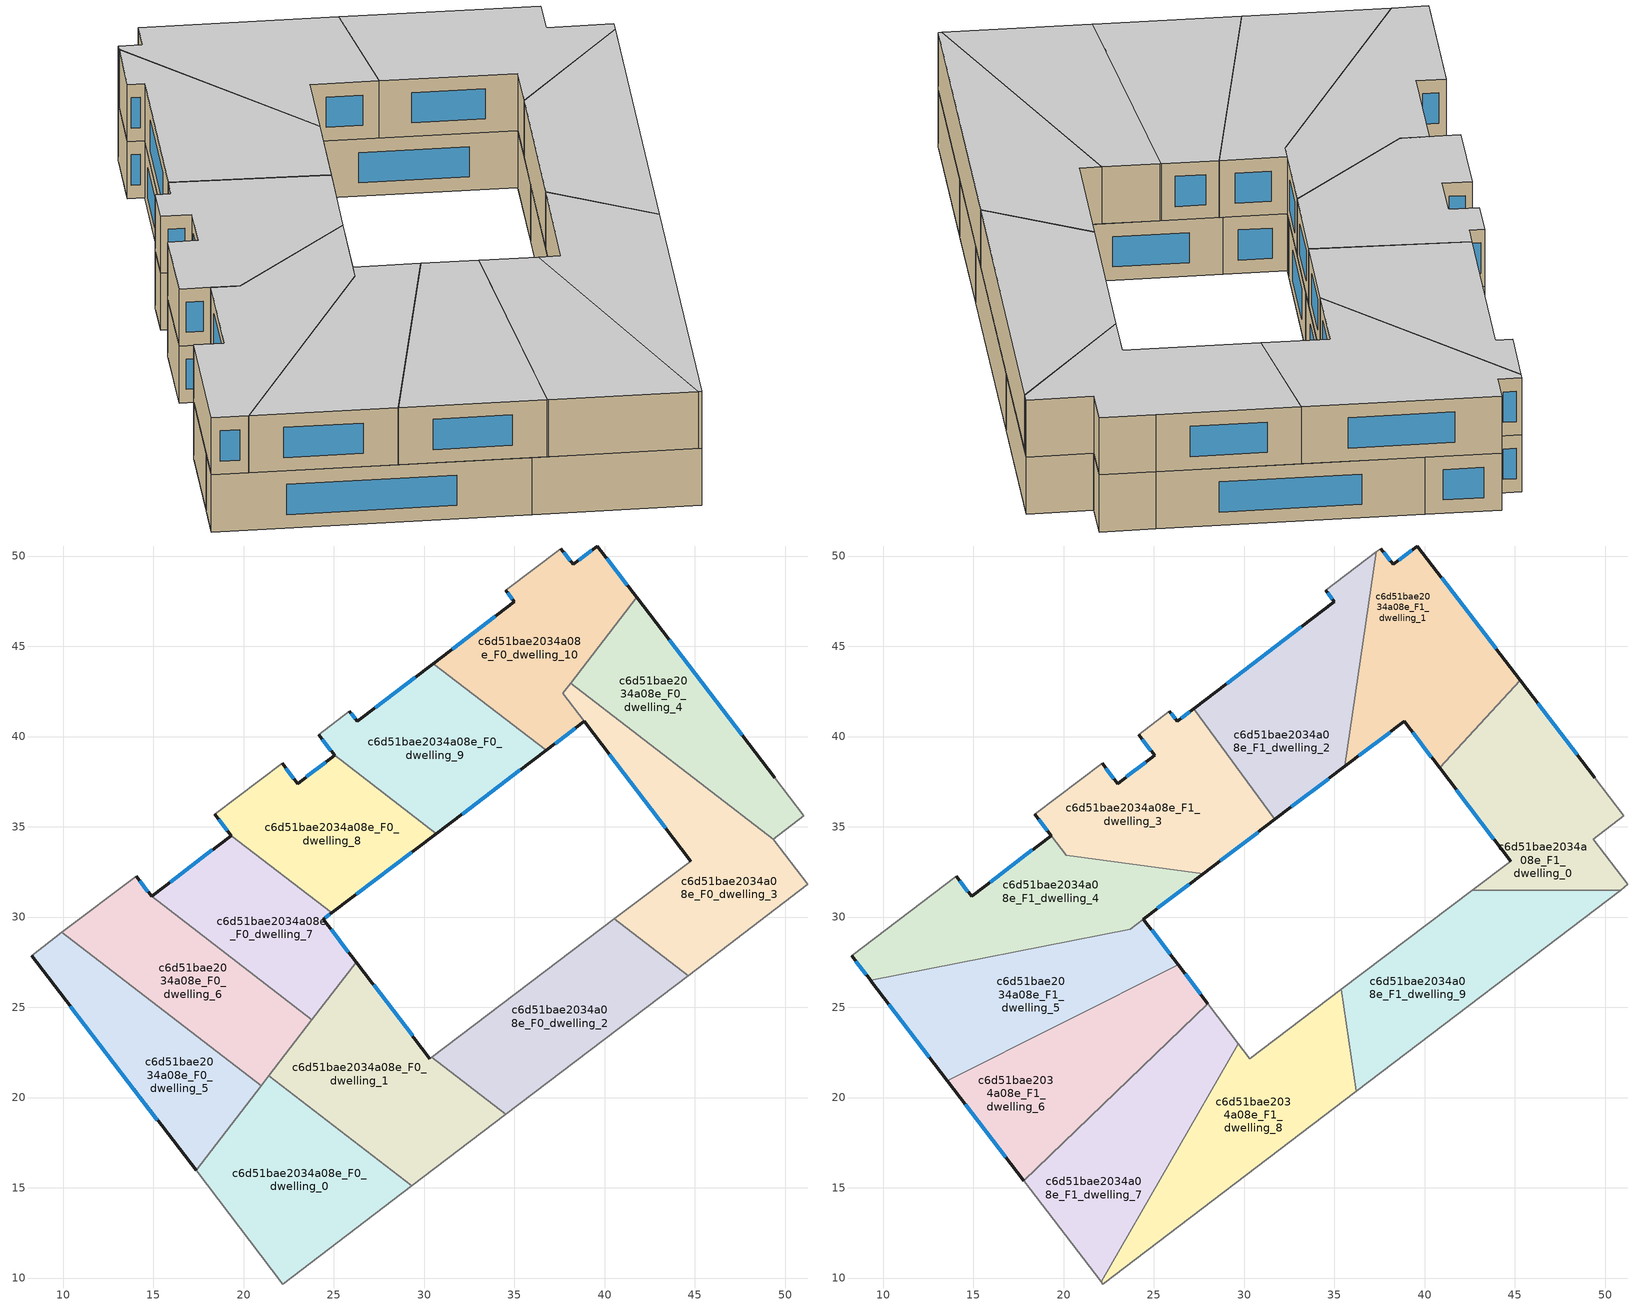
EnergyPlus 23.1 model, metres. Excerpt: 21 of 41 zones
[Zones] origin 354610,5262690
c6d51bae2034a08e_F0_dwelling_0
 floor ground (EU_floor_Construction): 29.31,15.1 22.18,9.67 17.36,15.96 21.38,21.2 z0
 wall to c6d51bae2034a08e_F0_dwelling_1 (EU_wall_Construction): 29.31,15.1 21.38,21.2 z0:3
 wall adiabatic (EU_wall_Construction): 20.97,20.66 17.36,15.96 22.18,9.67 29.31,15.1 z0:3
 wall to c6d51bae2034a08e_F0_dwelling_6 (EU_wall_Construction): 21.38,21.2 20.97,20.66 z0:3
c6d51bae2034a08e_F0_dwelling_1
 floor ground (EU_floor_Construction): 30.41,22.22 34.52,19.06 29.31,15.1 21.38,21.2 26.23,27.5 30.32,22.16 z0
 wall outside (EU_wall_Construction): 30.32,22.16 26.23,27.5 z0:3
 wall adiabatic (EU_wall_Construction): 30.41,22.22 30.32,22.16 / 29.31,15.1 34.52,19.06 z0:3
 wall to c6d51bae2034a08e_F0_dwelling_2 (EU_wall_Construction): 34.52,19.06 30.41,22.22 z0:3
 wall to c6d51bae2034a08e_F0_dwelling_7 (EU_wall_Construction): 26.23,27.5 23.78,24.31 z0:3
 wall to c6d51bae2034a08e_F0_dwelling_6 (EU_wall_Construction): 23.78,24.31 21.38,21.2 z0:3
 window (EU_Window_Construction): 29.36,23.41 27.19,26.25 z0.7:2.3
c6d51bae2034a08e_F0_dwelling_10
 floor ground (EU_floor_Construction): 39.6,50.56 41.77,47.71 37.68,42.39 38.86,40.84 36.76,39.24 30.5,44.05 35,47.47 34.51,48.11 37.56,50.42 38.24,49.54 z0
 wall outside (EU_wall_Construction): 34.51,48.11 35,47.47 30.5,44.05 / 41.77,47.71 39.6,50.56 38.24,49.54 37.56,50.42 / 36.76,39.24 38.86,40.84 z0:3
 wall adiabatic (EU_wall_Construction): 37.56,50.42 34.51,48.11 z0:3
 wall to c6d51bae2034a08e_F0_dwelling_4 (EU_wall_Construction): 38.11,42.95 41.77,47.71 z0:3
 wall to c6d51bae2034a08e_F0_dwelling_3 (EU_wall_Construction): 38.86,40.84 37.68,42.39 38.11,42.95 z0:3
 wall to c6d51bae2034a08e_F0_dwelling_9 (EU_wall_Construction): 30.5,44.05 35.81,39.97 / 35.81,39.96 36.76,39.24 z0:3
 window (EU_Window_Construction): 33.94,46.67 31.56,44.85 / 34.62,47.96 34.88,47.62 / 38.08,49.74 37.72,50.21 / 39.28,50.32 38.56,49.78 / 41.26,48.38 40.11,49.89 / 37.25,39.61 38.37,40.46 z0.7:2.3
c6d51bae2034a08e_F0_dwelling_2
 floor ground (EU_floor_Construction): 44.62,26.76 34.52,19.06 30.41,22.22 40.53,29.9 z0
 wall to c6d51bae2034a08e_F0_dwelling_3 (EU_wall_Construction): 44.62,26.76 40.53,29.9 z0:3
 wall adiabatic (EU_wall_Construction): 34.52,19.06 44.62,26.76 / 40.53,29.9 30.41,22.22 z0:3
c6d51bae2034a08e_F0_dwelling_3
 floor ground (EU_floor_Construction): 49.34,34.32 51.26,31.81 44.62,26.76 40.53,29.9 44.76,33.11 37.68,42.39 38.11,42.95 z0
 wall outside (EU_wall_Construction): 38.86,40.84 44.76,33.11 z0:3
 wall to c6d51bae2034a08e_F0_dwelling_4 (EU_wall_Construction): 49.34,34.32 38.11,42.95 z0:3
 wall adiabatic (EU_wall_Construction): 44.62,26.76 51.26,31.81 49.34,34.32 / 44.76,33.11 40.53,29.9 z0:3
 window (EU_Window_Construction): 40.25,39.02 43.38,34.92 z0.7:2.3
c6d51bae2034a08e_F0_dwelling_4
 floor ground (EU_floor_Construction): 41.77,47.71 49.42,37.73 51.04,35.62 49.34,34.32 38.11,42.95 z0
 wall outside (EU_wall_Construction): 49.42,37.73 41.77,47.71 z0:3
 wall adiabatic (EU_wall_Construction): 49.34,34.32 51.04,35.62 49.42,37.73 z0:3
 window (EU_Window_Construction): 47.62,40.07 43.57,45.37 z0.7:2.3
c6d51bae2034a08e_F0_dwelling_5
 floor ground (EU_floor_Construction): 20.97,20.66 17.36,15.96 8.24,27.86 9.93,29.14 z0
 wall outside (EU_wall_Construction): 8.24,27.86 17.36,15.96 z0:3
 wall to c6d51bae2034a08e_F0_dwelling_6 (EU_wall_Construction): 20.97,20.66 9.93,29.14 z0:3
 wall adiabatic (EU_wall_Construction): 17.36,15.96 20.97,20.66 / 9.93,29.14 8.24,27.86 z0:3
 window (EU_Window_Construction): 10.38,25.07 15.22,18.76 z0.7:2.3
 ceiling adiabatic (EU_roof_Construction): 17.36,15.96 9.3,26.49 12.55,27.13 9.3,26.49 8.24,27.86 z3
c6d51bae2034a08e_F0_dwelling_6
 floor ground (EU_floor_Construction): 23.78,24.31 20.97,20.66 9.93,29.14 14.03,32.27 14.9,31.15 z0
 wall outside (EU_wall_Construction): 14.9,31.15 14.03,32.27 z0:3
 wall to c6d51bae2034a08e_F0_dwelling_7 (EU_wall_Construction): 23.78,24.31 14.9,31.15 z0:3
 wall adiabatic (EU_wall_Construction): 14.03,32.27 9.93,29.14 z0:3
 window (EU_Window_Construction): 14.69,31.41 14.24,32 z0.7:2.3
c6d51bae2034a08e_F0_dwelling_7
 floor ground (EU_floor_Construction): 24.86,30.23 24.41,29.89 26.23,27.5 23.78,24.31 14.9,31.15 19.3,34.5 z0
 wall outside (EU_wall_Construction): 19.3,34.5 14.9,31.15 / 26.23,27.5 24.41,29.89 24.86,30.23 z0:3
 wall to c6d51bae2034a08e_F0_dwelling_8 (EU_wall_Construction): 24.86,30.23 19.3,34.5 z0:3
 window (EU_Window_Construction): 18.27,33.72 15.93,31.93 / 24.52,29.97 24.76,30.15 / 25.81,28.06 24.84,29.33 z0.7:2.3
c6d51bae2034a08e_F0_dwelling_8
 floor ground (EU_floor_Construction): 30.67,34.62 24.86,30.23 19.3,34.5 18.4,35.68 22.12,38.52 22.98,37.39 25.04,38.96 z0
 wall outside (EU_wall_Construction): 24.86,30.23 30.67,34.62 / 18.4,35.68 19.3,34.5 / 25.04,38.96 22.98,37.39 22.12,38.52 z0:3
 wall to c6d51bae2034a08e_F0_dwelling_9 (EU_wall_Construction): 30.67,34.62 25.04,38.96 z0:3
 wall adiabatic (EU_wall_Construction): 22.12,38.52 18.4,35.68 z0:3
 window (EU_Window_Construction): 26.23,31.26 29.3,33.59 / 18.61,35.41 19.09,34.78 / 22.78,37.66 22.33,38.25 / 24.55,38.59 23.47,37.76 z0.7:2.3
c6d51bae2034a08e_F0_dwelling_9
 floor ground (EU_floor_Construction): 36.76,39.24 30.67,34.62 25.04,38.96 24.15,40.11 25.86,41.42 26.3,40.85 30.5,44.05 z0
 wall outside (EU_wall_Construction): 30.67,34.62 36.75,39.24 / 24.15,40.11 25.04,38.96 / 30.5,44.05 26.3,40.85 25.86,41.42 z0:3
 wall adiabatic (EU_wall_Construction): 25.86,41.42 24.15,40.11 z0:3
 window (EU_Window_Construction): 32.1,35.71 35.32,38.15 / 24.36,39.84 24.83,39.23 / 26.19,40.98 25.96,41.28 / 29.51,43.3 27.28,41.6 z0.7:2.3
c6d51bae2034a08e_F1_dwelling_0
 floor to c6d51bae2034a08e_F0_dwelling_3 (EU_floor_Construction): 49.34,34.32 51.26,31.81 50.85,31.5 42.64,31.5 44.76,33.11 40.83,38.27 42.23,39.78 z3
 floor to c6d51bae2034a08e_F0_dwelling_4 (EU_floor_Construction): 49.42,37.73 51.04,35.62 49.34,34.32 42.23,39.78 45.3,43.11 z3
 wall outside (EU_wall_Construction): 40.83,38.26 44.76,33.11 / 49.42,37.73 45.3,43.11 z3:6
 wall adiabatic (EU_wall_Construction): 50.85,31.5 51.26,31.81 49.34,34.32 51.04,35.62 49.42,37.73 / 44.76,33.11 42.64,31.5 z3:6
 wall to c6d51bae2034a08e_F1_dwelling_9 (EU_wall_Construction): 42.64,31.5 50.85,31.5 z3:6
 wall to c6d51bae2034a08e_F1_dwelling_1 (EU_wall_Construction): 45.3,43.11 40.83,38.26 z3:6
 window (EU_Window_Construction): 41.75,37.05 43.84,34.32 / 48.45,38.99 46.27,41.85 z3.7:5.3
 ceiling to c6d51bae2034a08e_F2_dwelling_0 (EU_floor_Construction): 51.26,31.81 49.34,34.32 51.04,35.62 49.42,37.73 45.3,43.11 40.83,38.26 44.76,33.11 42.64,31.5 50.85,31.5 z6
c6d51bae2034a08e_F1_dwelling_1
 floor to c6d51bae2034a08e_F0_dwelling_10 (EU_floor_Construction): 39.6,50.56 41.77,47.71 37.68,42.39 38.86,40.84 36.76,39.24 35.82,39.96 37.31,50.23 37.56,50.42 38.24,49.54 z3
 floor to c6d51bae2034a08e_F0_dwelling_3 (EU_floor_Construction): 42.23,39.78 40.83,38.27 37.68,42.39 38.11,42.95 z3
 floor to c6d51bae2034a08e_F0_dwelling_9 (EU_floor_Construction): 36.75,39.24 35.58,38.35 35.82,39.96 z3
 floor to c6d51bae2034a08e_F0_dwelling_4 (EU_floor_Construction): 41.77,47.71 45.3,43.11 42.23,39.78 38.11,42.95 z3
 wall outside (EU_wall_Construction): 45.3,43.11 39.6,50.56 38.24,49.54 37.56,50.42 / 35.58,38.35 38.86,40.84 40.83,38.26 z3:6
 wall to c6d51bae2034a08e_F1_dwelling_2 (EU_wall_Construction): 37.31,50.23 35.58,38.35 z3:6
 wall adiabatic (EU_wall_Construction): 37.56,50.42 37.31,50.23 z3:6
 window (EU_Window_Construction): 39.28,50.32 38.56,49.78 / 43.96,44.86 40.93,48.81 / 39.33,40.23 40.37,38.87 / 36.35,38.93 38.09,40.25 / 38.08,49.74 37.72,50.21 z3.7:5.3
 ceiling to c6d51bae2034a08e_F2_dwelling_1 (EU_floor_Construction): 40.83,38.26 45.3,43.11 39.6,50.56 38.24,49.54 37.56,50.42 37.31,50.23 35.58,38.35 38.86,40.84 z6
c6d51bae2034a08e_F1_dwelling_2
 floor to c6d51bae2034a08e_F0_dwelling_9 (EU_floor_Construction): 35.82,39.96 35.58,38.35 31.71,35.41 27.2,41.53 30.5,44.05 z3
 floor to c6d51bae2034a08e_F0_dwelling_10 (EU_floor_Construction): 37.31,50.23 35.82,39.96 30.5,44.05 35,47.47 34.51,48.11 z3
 wall outside (EU_wall_Construction): 31.71,35.41 35.58,38.35 / 34.51,48.11 35,47.47 27.2,41.53 z3:6
 wall adiabatic (EU_wall_Construction): 37.31,50.23 34.51,48.11 z3:6
 wall to c6d51bae2034a08e_F1_dwelling_3 (EU_wall_Construction): 27.2,41.53 31.71,35.41 z3:6
 window (EU_Window_Construction): 32.62,36.1 34.67,37.66 / 33.17,46.08 29.03,42.93 / 34.62,47.96 34.88,47.62 z3.7:5.3
 ceiling to c6d51bae2034a08e_F2_dwelling_2 (EU_floor_Construction): 35.58,38.35 37.31,50.23 34.51,48.11 35,47.47 27.2,41.53 31.71,35.41 z6
c6d51bae2034a08e_F1_dwelling_3
 floor to c6d51bae2034a08e_F0_dwelling_8 (EU_floor_Construction): 30.67,34.63 27.74,32.41 20.84,33.32 19.31,34.5 18.4,35.68 22.12,38.52 22.98,37.39 25.04,38.96 z3
 floor to c6d51bae2034a08e_F0_dwelling_7 (EU_floor_Construction): 20.84,33.32 20.14,33.42 19.31,34.5 z3
 floor to c6d51bae2034a08e_F0_dwelling_9 (EU_floor_Construction): 27.2,41.53 31.71,35.41 30.67,34.63 25.04,38.96 24.15,40.11 25.86,41.42 26.3,40.85 z3
 wall outside (EU_wall_Construction): 24.15,40.11 25.04,38.96 22.98,37.39 22.12,38.52 / 27.2,41.53 26.3,40.85 25.86,41.42 / 27.74,32.41 31.71,35.41 / 18.4,35.68 19.3,34.5 z3:6
 wall adiabatic (EU_wall_Construction): 22.12,38.52 18.4,35.68 / 25.86,41.42 24.15,40.11 z3:6
 wall to c6d51bae2034a08e_F1_dwelling_4 (EU_wall_Construction): 19.3,34.5 20.14,33.42 27.74,32.41 z3:6
 window (EU_Window_Construction): 22.78,37.66 22.33,38.25 / 24.55,38.59 23.47,37.76 / 24.36,39.84 24.83,39.23 / 26.19,40.98 25.96,41.28 / 26.99,41.37 26.51,41.01 / 28.67,33.11 30.77,34.71 / 18.61,35.41 19.09,34.78 z3.7:5.3
 ceiling to c6d51bae2034a08e_F2_dwelling_3 (EU_floor_Construction): 31.71,35.41 27.2,41.53 26.3,40.85 25.86,41.42 24.15,40.11 25.04,38.96 22.98,37.39 22.12,38.52 18.4,35.68 20.14,33.42 27.74,32.41 z6
c6d51bae2034a08e_F1_dwelling_4
 floor to c6d51bae2034a08e_F0_dwelling_7 (EU_floor_Construction): 20.84,33.32 24.86,30.23 23.68,29.34 18.57,28.32 14.9,31.15 19.3,34.5 20.14,33.42 z3
 floor to c6d51bae2034a08e_F0_dwelling_8 (EU_floor_Construction): 27.74,32.41 24.86,30.23 20.84,33.32 z3
 floor to c6d51bae2034a08e_F0_dwelling_6 (EU_floor_Construction): 14.9,31.15 18.57,28.32 12.55,27.13 9.93,29.14 14.03,32.27 z3
 floor to c6d51bae2034a08e_F0_dwelling_5 (EU_floor_Construction): 12.55,27.13 9.3,26.49 8.24,27.86 9.93,29.14 z3
 wall outside (EU_wall_Construction): 8.24,27.86 9.3,26.49 / 19.3,34.5 14.9,31.15 14.03,32.27 / 24.41,29.89 27.74,32.41 z3:6
 wall adiabatic (EU_wall_Construction): 14.03,32.27 8.24,27.86 z3:6
 wall to c6d51bae2034a08e_F1_dwelling_5 (EU_wall_Construction): 9.3,26.49 23.68,29.34 24.41,29.89 z3:6
 window (EU_Window_Construction): 8.49,27.54 9.05,26.81 / 14.69,31.41 14.24,32 / 18.27,33.72 15.93,31.93 / 25.2,30.48 26.96,31.82 z3.7:5.3
 ceiling to c6d51bae2034a08e_F2_dwelling_4 (EU_floor_Construction): 23.68,29.34 27.74,32.41 20.14,33.42 19.3,34.5 14.9,31.15 14.03,32.27 8.24,27.86 9.3,26.49 z6
c6d51bae2034a08e_F1_dwelling_5
 floor to c6d51bae2034a08e_F0_dwelling_6 (EU_floor_Construction): 22.4,25.37 17.83,23.07 12.55,27.13 18.57,28.32 z3
 floor to c6d51bae2034a08e_F0_dwelling_7 (EU_floor_Construction): 24.41,29.89 26.23,27.5 25.97,27.17 22.4,25.37 18.57,28.32 23.68,29.34 z3
 floor to c6d51bae2034a08e_F0_dwelling_5 (EU_floor_Construction): 17.83,23.07 13.56,20.92 9.3,26.49 12.55,27.13 z3
 floor to c6d51bae2034a08e_F0_dwelling_1 (EU_floor_Construction): 26.23,27.5 26.35,27.35 25.98,27.17 z3
 wall outside (EU_wall_Construction): 26.35,27.35 24.41,29.89 / 9.3,26.49 13.56,20.92 z3:6
 wall to c6d51bae2034a08e_F1_dwelling_6 (EU_wall_Construction): 13.56,20.92 26.35,27.35 z3:6
 window (EU_Window_Construction): 25.89,27.95 24.87,29.29 / 10.3,25.18 12.56,22.23 z3.7:5.3
 ceiling to c6d51bae2034a08e_F2_dwelling_5 (EU_floor_Construction): 26.35,27.35 24.41,29.89 23.68,29.34 9.3,26.49 13.56,20.92 z6
c6d51bae2034a08e_F1_dwelling_6
 floor to c6d51bae2034a08e_F0_dwelling_5 (EU_floor_Construction): 20.97,20.66 17.36,15.96 13.56,20.92 17.83,23.07 z3
 floor to c6d51bae2034a08e_F0_dwelling_1 (EU_floor_Construction): 26.35,27.35 27.98,25.21 22.73,20.16 21.38,21.2 25.98,27.17 z3
 floor to c6d51bae2034a08e_F0_dwelling_0 (EU_floor_Construction): 22.73,20.16 17.78,15.4 17.36,15.96 21.38,21.2 z3
 floor to c6d51bae2034a08e_F0_dwelling_6 (EU_floor_Construction): 23.78,24.31 20.97,20.66 17.83,23.07 22.4,25.37 z3
 floor to c6d51bae2034a08e_F0_dwelling_7 (EU_floor_Construction): 25.97,27.17 23.78,24.31 22.4,25.37 z3
 wall outside (EU_wall_Construction): 27.98,25.21 26.35,27.35 / 13.56,20.92 17.78,15.4 z3:6
 wall to c6d51bae2034a08e_F1_dwelling_7 (EU_wall_Construction): 17.78,15.4 27.98,25.21 z3:6
 window (EU_Window_Construction): 27.6,25.71 26.73,26.85 / 14.55,19.63 16.79,16.7 z3.7:5.3
 ceiling to c6d51bae2034a08e_F2_dwelling_6 (EU_floor_Construction): 27.98,25.21 26.35,27.35 13.56,20.92 17.78,15.4 z6
c6d51bae2034a08e_F1_dwelling_7
 floor to c6d51bae2034a08e_F0_dwelling_0 (EU_floor_Construction): 26.42,17.33 22.08,9.8 17.82,15.36 17.78,15.4 22.73,20.16 z3
 floor to c6d51bae2034a08e_F0_dwelling_1 (EU_floor_Construction): 28.01,25.17 29.68,22.99 26.42,17.33 22.73,20.16 27.98,25.21 z3
 wall adiabatic (EU_wall_Construction): 17.78,15.4 17.82,15.36 22.08,9.8 / 29.68,22.99 28.01,25.17 27.98,25.21 z3:6
 wall to c6d51bae2034a08e_F1_dwelling_8 (EU_wall_Construction): 22.08,9.8 29.68,22.99 z3:6
 ceiling to c6d51bae2034a08e_F2_dwelling_7 (EU_floor_Construction): 22.08,9.8 29.68,22.99 28.01,25.17 27.98,25.21 17.78,15.4 17.82,15.36 z6
c6d51bae2034a08e_F1_dwelling_8
 floor to c6d51bae2034a08e_F0_dwelling_1 (EU_floor_Construction): 34.52,19.06 29.31,15.1 26.42,17.33 29.68,22.99 30.32,22.16 30.41,22.22 z3
 floor to c6d51bae2034a08e_F0_dwelling_0 (EU_floor_Construction): 29.31,15.1 22.18,9.67 22.08,9.8 26.42,17.33 z3
 floor to c6d51bae2034a08e_F0_dwelling_2 (EU_floor_Construction): 35.38,26 36.2,20.35 34.52,19.06 30.41,22.22 z3
 wall adiabatic (EU_wall_Construction): 35.38,26 30.32,22.16 29.68,22.99 / 22.08,9.8 22.18,9.67 36.2,20.34 z3:6
 wall to c6d51bae2034a08e_F1_dwelling_9 (EU_wall_Construction): 36.2,20.34 35.38,26 z3:6
 ceiling to c6d51bae2034a08e_F2_dwelling_8 (EU_floor_Construction): 36.2,20.34 35.38,26 30.32,22.16 29.68,22.99 22.08,9.8 22.18,9.67 z6
c6d51bae2034a08e_F1_dwelling_9
 floor to c6d51bae2034a08e_F0_dwelling_2 (EU_floor_Construction): 44.62,26.76 36.2,20.35 35.38,26 40.53,29.9 z3
 floor to c6d51bae2034a08e_F0_dwelling_3 (EU_floor_Construction): 50.85,31.5 44.62,26.76 40.53,29.9 42.64,31.5 z3
 wall adiabatic (EU_wall_Construction): 42.64,31.5 35.38,26 / 36.2,20.34 50.85,31.5 z3:6
 ceiling to c6d51bae2034a08e_F2_dwelling_9 (EU_floor_Construction): 50.85,31.5 42.64,31.5 35.38,26 36.2,20.34 z6
[Building]
EU S2 Campaign: North Axis=0; Terrain=City; Solar Distribution=FullExterior
[Site:Location]
Budapest.Ferenc.Liszt.Intl.AP: Latitude=47.437; Longitude=19.256; Time Zone=1; Elevation=185
[SizingPeriod:WeatherFileDays]
AnnualSizingPeriod: Begin Month=1; Begin Day of Month=1; End Month=12; End Day of Month=31; Day of Week for Start Day=Monday; Use Weather File Daylight Saving Period=No; Use Weather File Rain and Snow Indicators=No
[MATERIAL]
EU_InternalMass_Material: Roughness=MediumRough; Thickness=0.1; Conductivity=1; Density=1800; Specific Heat=900; Thermal Absorptance=0.9; Solar Absorptance=0.7; Visible Absorptance=0.7
[MATERIAL:NOMASS] Roughness=MediumRough; Thermal Absorptance=0.9; Solar Absorptance=0.7; Visible Absorptance=0.7
Name | Thermal Resistance
EU_wall_NoMass | 0.832559
EU_roof_NoMass | 1.39638
EU_floor_NoMass | 0.872794
[WINDOWMATERIAL:SIMPLEGLAZINGSYSTEM]
EU_Window_SimpleGlazing: UFactor=2.79869; Solar Heat Gain Coefficient=0.75; Visible Transmittance=0.75
[CONSTRUCTION]
EU_wall_Construction: EU_wall_NoMass
EU_roof_Construction: EU_roof_NoMass
EU_floor_Construction: EU_floor_NoMass
EU_Window_Construction: EU_Window_SimpleGlazing
EU_InternalMass_Construction: EU_InternalMass_Material
[ZONE] Type=1; Multiplier=1; Ceiling Height=autocalculate; Floor Area=autocalculate; Part of Total Floor Area=Yes
Name | Volume
c6d51bae2034a08e_F0_dwelling_0 | 205.6
c6d51bae2034a08e_F1_dwelling_0 | 205.601
c6d51bae2034a08e_F0_dwelling_1 | 220.572
c6d51bae2034a08e_F1_dwelling_1 | 205.599
c6d51bae2034a08e_F0_dwelling_10 | 184.549
c6d51bae2034a08e_F0_dwelling_2 | 190.207
c6d51bae2034a08e_F1_dwelling_2 | 205.611
c6d51bae2034a08e_F0_dwelling_3 | 213.96
c6d51bae2034a08e_F1_dwelling_3 | 202.783
c6d51bae2034a08e_F0_dwelling_4 | 176.711
c6d51bae2034a08e_F1_dwelling_4 | 207.734
c6d51bae2034a08e_F0_dwelling_5 | 171.345
c6d51bae2034a08e_F1_dwelling_5 | 206.184
c6d51bae2034a08e_F0_dwelling_6 | 184.906
c6d51bae2034a08e_F1_dwelling_6 | 203.489
c6d51bae2034a08e_F0_dwelling_7 | 160.266
c6d51bae2034a08e_F1_dwelling_7 | 207.747
c6d51bae2034a08e_F0_dwelling_8 | 169.31
c6d51bae2034a08e_F1_dwelling_8 | 205.577
c6d51bae2034a08e_F0_dwelling_9 | 178.637
c6d51bae2034a08e_F1_dwelling_9 | 205.613
[INTERNALMASS] Construction=EU_InternalMass_Construction
Name | Zone or ZoneList | Surface Area
c6d51bae2034a08e_F0_dwelling_0_EU_InternalMass | c6d51bae2034a08e_F0_dwelling_0 | 68.5332
c6d51bae2034a08e_F0_dwelling_1_EU_InternalMass | c6d51bae2034a08e_F0_dwelling_1 | 73.5255
c6d51bae2034a08e_F0_dwelling_2_EU_InternalMass | c6d51bae2034a08e_F0_dwelling_2 | 63.4026
c6d51bae2034a08e_F0_dwelling_3_EU_InternalMass | c6d51bae2034a08e_F0_dwelling_3 | 71.3182
c6d51bae2034a08e_F0_dwelling_4_EU_InternalMass | c6d51bae2034a08e_F0_dwelling_4 | 58.9038
c6d51bae2034a08e_F0_dwelling_5_EU_InternalMass | c6d51bae2034a08e_F0_dwelling_5 | 57.1148
c6d51bae2034a08e_F0_dwelling_6_EU_InternalMass | c6d51bae2034a08e_F0_dwelling_6 | 61.635
c6d51bae2034a08e_F0_dwelling_7_EU_InternalMass | c6d51bae2034a08e_F0_dwelling_7 | 53.4222
c6d51bae2034a08e_F0_dwelling_8_EU_InternalMass | c6d51bae2034a08e_F0_dwelling_8 | 56.4366
c6d51bae2034a08e_F0_dwelling_9_EU_InternalMass | c6d51bae2034a08e_F0_dwelling_9 | 59.5445
c6d51bae2034a08e_F0_dwelling_10_EU_InternalMass | c6d51bae2034a08e_F0_dwelling_10 | 61.5163
c6d51bae2034a08e_F1_dwelling_0_EU_InternalMass | c6d51bae2034a08e_F1_dwelling_0 | 68.5336
c6d51bae2034a08e_F1_dwelling_1_EU_InternalMass | c6d51bae2034a08e_F1_dwelling_1 | 68.5329
c6d51bae2034a08e_F1_dwelling_2_EU_InternalMass | c6d51bae2034a08e_F1_dwelling_2 | 68.537
c6d51bae2034a08e_F1_dwelling_3_EU_InternalMass | c6d51bae2034a08e_F1_dwelling_3 | 67.5984
c6d51bae2034a08e_F1_dwelling_4_EU_InternalMass | c6d51bae2034a08e_F1_dwelling_4 | 69.2587
c6d51bae2034a08e_F1_dwelling_5_EU_InternalMass | c6d51bae2034a08e_F1_dwelling_5 | 68.7416
c6d51bae2034a08e_F1_dwelling_6_EU_InternalMass | c6d51bae2034a08e_F1_dwelling_6 | 67.834
c6d51bae2034a08e_F1_dwelling_7_EU_InternalMass | c6d51bae2034a08e_F1_dwelling_7 | 69.2444
c6d51bae2034a08e_F1_dwelling_8_EU_InternalMass | c6d51bae2034a08e_F1_dwelling_8 | 68.5257
c6d51bae2034a08e_F1_dwelling_9_EU_InternalMass | c6d51bae2034a08e_F1_dwelling_9 | 68.5377
[OTHEREQUIPMENT] Fuel Type=Electricity; Design Level Calculation Method=Watts/Area; Power per Zone Floor Area=1; Fraction Latent=0; Fraction Radiant=0; Fraction Lost=0; Carbon Dioxide Generation Rate=0; EndUse Subcategory=EU_Step8_InternalGains
Name | Zone or ZoneList or Space or SpaceList | Schedule
EU_Step8_InternalGain_c6d51bae2034a08e_F0_dwelling_0_f000 | c6d51bae2034a08e_F0_dwelling_0 | EU_Step8_GainSchedule_c6d51bae2034a08e_F0_dwelling_0_f000
EU_Step8_InternalGain_c6d51bae2034a08e_F0_dwelling_1_f000 | c6d51bae2034a08e_F0_dwelling_1 | EU_Step8_GainSchedule_c6d51bae2034a08e_F0_dwelling_1_f000
EU_Step8_InternalGain_c6d51bae2034a08e_F0_dwelling_2_f000 | c6d51bae2034a08e_F0_dwelling_2 | EU_Step8_GainSchedule_c6d51bae2034a08e_F0_dwelling_2_f000
EU_Step8_InternalGain_c6d51bae2034a08e_F0_dwelling_3_f000 | c6d51bae2034a08e_F0_dwelling_3 | EU_Step8_GainSchedule_c6d51bae2034a08e_F0_dwelling_3_f000
EU_Step8_InternalGain_c6d51bae2034a08e_F0_dwelling_4_f000 | c6d51bae2034a08e_F0_dwelling_4 | EU_Step8_GainSchedule_c6d51bae2034a08e_F0_dwelling_4_f000
EU_Step8_InternalGain_c6d51bae2034a08e_F0_dwelling_5_f000 | c6d51bae2034a08e_F0_dwelling_5 | EU_Step8_GainSchedule_c6d51bae2034a08e_F0_dwelling_5_f000
EU_Step8_InternalGain_c6d51bae2034a08e_F0_dwelling_6_f000 | c6d51bae2034a08e_F0_dwelling_6 | EU_Step8_GainSchedule_c6d51bae2034a08e_F0_dwelling_6_f000
EU_Step8_InternalGain_c6d51bae2034a08e_F0_dwelling_7_f000 | c6d51bae2034a08e_F0_dwelling_7 | EU_Step8_GainSchedule_c6d51bae2034a08e_F0_dwelling_7_f000
EU_Step8_InternalGain_c6d51bae2034a08e_F0_dwelling_8_f000 | c6d51bae2034a08e_F0_dwelling_8 | EU_Step8_GainSchedule_c6d51bae2034a08e_F0_dwelling_8_f000
EU_Step8_InternalGain_c6d51bae2034a08e_F0_dwelling_9_f000 | c6d51bae2034a08e_F0_dwelling_9 | EU_Step8_GainSchedule_c6d51bae2034a08e_F0_dwelling_9_f000
EU_Step8_InternalGain_c6d51bae2034a08e_F0_dwelling_10_f000 | c6d51bae2034a08e_F0_dwelling_10 | EU_Step8_GainSchedule_c6d51bae2034a08e_F0_dwelling_10_f000
EU_Step8_InternalGain_c6d51bae2034a08e_F1_dwelling_0_f000 | c6d51bae2034a08e_F1_dwelling_0 | EU_Step8_GainSchedule_c6d51bae2034a08e_F1_dwelling_0_f000
EU_Step8_InternalGain_c6d51bae2034a08e_F1_dwelling_1_f000 | c6d51bae2034a08e_F1_dwelling_1 | EU_Step8_GainSchedule_c6d51bae2034a08e_F1_dwelling_1_f000
EU_Step8_InternalGain_c6d51bae2034a08e_F1_dwelling_2_f000 | c6d51bae2034a08e_F1_dwelling_2 | EU_Step8_GainSchedule_c6d51bae2034a08e_F1_dwelling_2_f000
EU_Step8_InternalGain_c6d51bae2034a08e_F1_dwelling_3_f000 | c6d51bae2034a08e_F1_dwelling_3 | EU_Step8_GainSchedule_c6d51bae2034a08e_F1_dwelling_3_f000
EU_Step8_InternalGain_c6d51bae2034a08e_F1_dwelling_4_f000 | c6d51bae2034a08e_F1_dwelling_4 | EU_Step8_GainSchedule_c6d51bae2034a08e_F1_dwelling_4_f000
EU_Step8_InternalGain_c6d51bae2034a08e_F1_dwelling_5_f000 | c6d51bae2034a08e_F1_dwelling_5 | EU_Step8_GainSchedule_c6d51bae2034a08e_F1_dwelling_5_f000
EU_Step8_InternalGain_c6d51bae2034a08e_F1_dwelling_6_f000 | c6d51bae2034a08e_F1_dwelling_6 | EU_Step8_GainSchedule_c6d51bae2034a08e_F1_dwelling_6_f000
EU_Step8_InternalGain_c6d51bae2034a08e_F1_dwelling_7_f000 | c6d51bae2034a08e_F1_dwelling_7 | EU_Step8_GainSchedule_c6d51bae2034a08e_F1_dwelling_7_f000
EU_Step8_InternalGain_c6d51bae2034a08e_F1_dwelling_8_f000 | c6d51bae2034a08e_F1_dwelling_8 | EU_Step8_GainSchedule_c6d51bae2034a08e_F1_dwelling_8_f000
EU_Step8_InternalGain_c6d51bae2034a08e_F1_dwelling_9_f000 | c6d51bae2034a08e_F1_dwelling_9 | EU_Step8_GainSchedule_c6d51bae2034a08e_F1_dwelling_9_f000
[ZONEVENTILATION:DESIGNFLOWRATE] Schedule=EU_AlwaysOn; Design Flow Rate Calculation Method=AirChanges/Hour; Air Changes per Hour=0.475469; Ventilation Type=Natural; Fan Pressure Rise=0; Fan Total Efficiency=1; Constant Term Coefficient=1; Temperature Term Coefficient=0; Velocity Term Coefficient=0; Velocity Squared Term Coefficient=0; Minimum Indoor Temperature=-100; Maximum Indoor Temperature=100; Delta Temperature=-100; Minimum Outdoor Temperature=-100; Maximum Outdoor Temperature=100; Maximum Wind Speed=40
Name | Zone or ZoneList or Space or SpaceList
EU_ConstantAir_c6d51bae2034a08e_F0_dwelling_0 | c6d51bae2034a08e_F0_dwelling_0
EU_ConstantAir_c6d51bae2034a08e_F0_dwelling_1 | c6d51bae2034a08e_F0_dwelling_1
EU_ConstantAir_c6d51bae2034a08e_F0_dwelling_2 | c6d51bae2034a08e_F0_dwelling_2
EU_ConstantAir_c6d51bae2034a08e_F0_dwelling_3 | c6d51bae2034a08e_F0_dwelling_3
EU_ConstantAir_c6d51bae2034a08e_F0_dwelling_4 | c6d51bae2034a08e_F0_dwelling_4
EU_ConstantAir_c6d51bae2034a08e_F0_dwelling_5 | c6d51bae2034a08e_F0_dwelling_5
EU_ConstantAir_c6d51bae2034a08e_F0_dwelling_6 | c6d51bae2034a08e_F0_dwelling_6
EU_ConstantAir_c6d51bae2034a08e_F0_dwelling_7 | c6d51bae2034a08e_F0_dwelling_7
EU_ConstantAir_c6d51bae2034a08e_F0_dwelling_8 | c6d51bae2034a08e_F0_dwelling_8
EU_ConstantAir_c6d51bae2034a08e_F0_dwelling_9 | c6d51bae2034a08e_F0_dwelling_9
EU_ConstantAir_c6d51bae2034a08e_F0_dwelling_10 | c6d51bae2034a08e_F0_dwelling_10
EU_ConstantAir_c6d51bae2034a08e_F1_dwelling_0 | c6d51bae2034a08e_F1_dwelling_0
EU_ConstantAir_c6d51bae2034a08e_F1_dwelling_1 | c6d51bae2034a08e_F1_dwelling_1
EU_ConstantAir_c6d51bae2034a08e_F1_dwelling_2 | c6d51bae2034a08e_F1_dwelling_2
EU_ConstantAir_c6d51bae2034a08e_F1_dwelling_3 | c6d51bae2034a08e_F1_dwelling_3
EU_ConstantAir_c6d51bae2034a08e_F1_dwelling_4 | c6d51bae2034a08e_F1_dwelling_4
EU_ConstantAir_c6d51bae2034a08e_F1_dwelling_5 | c6d51bae2034a08e_F1_dwelling_5
EU_ConstantAir_c6d51bae2034a08e_F1_dwelling_6 | c6d51bae2034a08e_F1_dwelling_6
EU_ConstantAir_c6d51bae2034a08e_F1_dwelling_7 | c6d51bae2034a08e_F1_dwelling_7
EU_ConstantAir_c6d51bae2034a08e_F1_dwelling_8 | c6d51bae2034a08e_F1_dwelling_8
EU_ConstantAir_c6d51bae2034a08e_F1_dwelling_9 | c6d51bae2034a08e_F1_dwelling_9
[HVACTEMPLATE:THERMOSTAT] Constant Heating Setpoint=20; Constant Cooling Setpoint=50
EU_HeatOnly_c6d51bae2034a08e_F0_dwelling_0; EU_HeatOnly_c6d51bae2034a08e_F0_dwelling_1; EU_HeatOnly_c6d51bae2034a08e_F0_dwelling_2; EU_HeatOnly_c6d51bae2034a08e_F0_dwelling_3; EU_HeatOnly_c6d51bae2034a08e_F0_dwelling_4; EU_HeatOnly_c6d51bae2034a08e_F0_dwelling_5; EU_HeatOnly_c6d51bae2034a08e_F0_dwelling_6; EU_HeatOnly_c6d51bae2034a08e_F0_dwelling_7; EU_HeatOnly_c6d51bae2034a08e_F0_dwelling_8; EU_HeatOnly_c6d51bae2034a08e_F0_dwelling_9; EU_HeatOnly_c6d51bae2034a08e_F0_dwelling_10; EU_HeatOnly_c6d51bae2034a08e_F1_dwelling_0; EU_HeatOnly_c6d51bae2034a08e_F1_dwelling_1; EU_HeatOnly_c6d51bae2034a08e_F1_dwelling_2; EU_HeatOnly_c6d51bae2034a08e_F1_dwelling_3; EU_HeatOnly_c6d51bae2034a08e_F1_dwelling_4; EU_HeatOnly_c6d51bae2034a08e_F1_dwelling_5; EU_HeatOnly_c6d51bae2034a08e_F1_dwelling_6; EU_HeatOnly_c6d51bae2034a08e_F1_dwelling_7; EU_HeatOnly_c6d51bae2034a08e_F1_dwelling_8; EU_HeatOnly_c6d51bae2034a08e_F1_dwelling_9; EU_HeatOnly_c6d51bae2034a08e_F2_dwelling_0; EU_HeatOnly_c6d51bae2034a08e_F2_dwelling_1; EU_HeatOnly_c6d51bae2034a08e_F2_dwelling_2; EU_HeatOnly_c6d51bae2034a08e_F2_dwelling_3; EU_HeatOnly_c6d51bae2034a08e_F2_dwelling_4; EU_HeatOnly_c6d51bae2034a08e_F2_dwelling_5; EU_HeatOnly_c6d51bae2034a08e_F2_dwelling_6; EU_HeatOnly_c6d51bae2034a08e_F2_dwelling_7; EU_HeatOnly_c6d51bae2034a08e_F2_dwelling_8; EU_HeatOnly_c6d51bae2034a08e_F2_dwelling_9; EU_HeatOnly_c6d51bae2034a08e_F3_dwelling_0; EU_HeatOnly_c6d51bae2034a08e_F3_dwelling_1; EU_HeatOnly_c6d51bae2034a08e_F3_dwelling_2; EU_HeatOnly_c6d51bae2034a08e_F3_dwelling_3; EU_HeatOnly_c6d51bae2034a08e_F3_dwelling_4; EU_HeatOnly_c6d51bae2034a08e_F3_dwelling_5; EU_HeatOnly_c6d51bae2034a08e_F3_dwelling_6; EU_HeatOnly_c6d51bae2034a08e_F3_dwelling_7; EU_HeatOnly_c6d51bae2034a08e_F3_dwelling_8; EU_HeatOnly_c6d51bae2034a08e_F3_dwelling_9
[HVACTEMPLATE:ZONE:IDEALLOADSAIRSYSTEM] System Availability Schedule=EU_AlwaysOn; Maximum Heating Supply Air Temperature=50; Minimum Cooling Supply Air Temperature=13; Maximum Heating Supply Air Humidity Ratio=0.0156; Minimum Cooling Supply Air Humidity Ratio=0.0077; Heating Limit=NoLimit; Cooling Limit=NoLimit; Heating Availability Schedule=EU_AlwaysOn; Cooling Availability Schedule=EU_CoolingOff; Dehumidification Control Type=ConstantSensibleHeatRatio; Cooling Sensible Heat Ratio=0.7; Dehumidification Setpoint=60; Humidification Control Type=None; Humidification Setpoint=30; Outdoor Air Method=None; Outdoor Air Flow Rate per Person=0.00944; Outdoor Air Flow Rate per Zone Floor Area=0; Outdoor Air Flow Rate per Zone=0; Demand Controlled Ventilation Type=None; Outdoor Air Economizer Type=NoEconomizer; Heat Recovery Type=None; Sensible Heat Recovery Effectiveness=0.7; Latent Heat Recovery Effectiveness=0.65
Name | Template Thermostat
c6d51bae2034a08e_F0_dwelling_0 | EU_HeatOnly_c6d51bae2034a08e_F0_dwelling_0
c6d51bae2034a08e_F0_dwelling_1 | EU_HeatOnly_c6d51bae2034a08e_F0_dwelling_1
c6d51bae2034a08e_F0_dwelling_2 | EU_HeatOnly_c6d51bae2034a08e_F0_dwelling_2
c6d51bae2034a08e_F0_dwelling_3 | EU_HeatOnly_c6d51bae2034a08e_F0_dwelling_3
c6d51bae2034a08e_F0_dwelling_4 | EU_HeatOnly_c6d51bae2034a08e_F0_dwelling_4
c6d51bae2034a08e_F0_dwelling_5 | EU_HeatOnly_c6d51bae2034a08e_F0_dwelling_5
c6d51bae2034a08e_F0_dwelling_6 | EU_HeatOnly_c6d51bae2034a08e_F0_dwelling_6
c6d51bae2034a08e_F0_dwelling_7 | EU_HeatOnly_c6d51bae2034a08e_F0_dwelling_7
c6d51bae2034a08e_F0_dwelling_8 | EU_HeatOnly_c6d51bae2034a08e_F0_dwelling_8
c6d51bae2034a08e_F0_dwelling_9 | EU_HeatOnly_c6d51bae2034a08e_F0_dwelling_9
c6d51bae2034a08e_F0_dwelling_10 | EU_HeatOnly_c6d51bae2034a08e_F0_dwelling_10
c6d51bae2034a08e_F1_dwelling_0 | EU_HeatOnly_c6d51bae2034a08e_F1_dwelling_0
c6d51bae2034a08e_F1_dwelling_1 | EU_HeatOnly_c6d51bae2034a08e_F1_dwelling_1
c6d51bae2034a08e_F1_dwelling_2 | EU_HeatOnly_c6d51bae2034a08e_F1_dwelling_2
c6d51bae2034a08e_F1_dwelling_3 | EU_HeatOnly_c6d51bae2034a08e_F1_dwelling_3
c6d51bae2034a08e_F1_dwelling_4 | EU_HeatOnly_c6d51bae2034a08e_F1_dwelling_4
c6d51bae2034a08e_F1_dwelling_5 | EU_HeatOnly_c6d51bae2034a08e_F1_dwelling_5
c6d51bae2034a08e_F1_dwelling_6 | EU_HeatOnly_c6d51bae2034a08e_F1_dwelling_6
c6d51bae2034a08e_F1_dwelling_7 | EU_HeatOnly_c6d51bae2034a08e_F1_dwelling_7
c6d51bae2034a08e_F1_dwelling_8 | EU_HeatOnly_c6d51bae2034a08e_F1_dwelling_8
c6d51bae2034a08e_F1_dwelling_9 | EU_HeatOnly_c6d51bae2034a08e_F1_dwelling_9
[SIZING:ZONE] Zone Cooling Design Supply Air Temperature Input Method=SupplyAirTemperature; Zone Cooling Design Supply Air Temperature=13; Zone Heating Design Supply Air Temperature Input Method=SupplyAirTemperature; Zone Heating Design Supply Air Temperature=50; Zone Cooling Design Supply Air Humidity Ratio=0.008; Zone Heating Design Supply Air Humidity Ratio=0.008; Cooling Design Air Flow Method=DesignDay; Cooling Design Air Flow Rate=0; Cooling Minimum Air Flow per Zone Floor Area=0.000762; Cooling Minimum Air Flow=0; Cooling Minimum Air Flow Fraction=0.2; Heating Design Air Flow Method=DesignDay; Heating Design Air Flow Rate=0; Heating Maximum Air Flow per Zone Floor Area=0.002032; Heating Maximum Air Flow=0.141576; Heating Maximum Air Flow Fraction=0.3; Account for Dedicated Outdoor Air System=No; Dedicated Outdoor Air System Control Strategy=NeutralSupplyAir; Dedicated Outdoor Air Low Setpoint Temperature for Design=autosize; Dedicated Outdoor Air High Setpoint Temperature for Design=autosize; Zone Load Sizing Method=Sensible Load Only No Latent Load; Zone Latent Cooling Design Supply Air Humidity Ratio Input Method=HumidityRatioDifference; Zone Cooling Design Supply Air Humidity Ratio Difference=0.005; Zone Latent Heating Design Supply Air Humidity Ratio Input Method=HumidityRatioDifference; Zone Humidification Design Supply Air Humidity Ratio Difference=0.005
c6d51bae2034a08e_F0_dwelling_0; c6d51bae2034a08e_F0_dwelling_1; c6d51bae2034a08e_F0_dwelling_2; c6d51bae2034a08e_F0_dwelling_3; c6d51bae2034a08e_F0_dwelling_4; c6d51bae2034a08e_F0_dwelling_5; c6d51bae2034a08e_F0_dwelling_6; c6d51bae2034a08e_F0_dwelling_7; c6d51bae2034a08e_F0_dwelling_8; c6d51bae2034a08e_F0_dwelling_9; c6d51bae2034a08e_F0_dwelling_10; c6d51bae2034a08e_F1_dwelling_0; c6d51bae2034a08e_F1_dwelling_1; c6d51bae2034a08e_F1_dwelling_2; c6d51bae2034a08e_F1_dwelling_3; c6d51bae2034a08e_F1_dwelling_4; c6d51bae2034a08e_F1_dwelling_5; c6d51bae2034a08e_F1_dwelling_6; c6d51bae2034a08e_F1_dwelling_7; c6d51bae2034a08e_F1_dwelling_8; c6d51bae2034a08e_F1_dwelling_9
[SCHEDULE:CONSTANT]
Name | Hourly Value
EU_AlwaysOn | 1
EU_CoolingOff | 0
[SCHEDULE:FILE] Column Number=1; Rows to Skip at Top=0; Number of Hours of Data=8760; Column Separator=Comma; Interpolate to Timestep=No; Minutes per Item=60; Adjust Schedule for Daylight Savings=Yes
Name | File
EU_Step8_GainSchedule_c6d51bae2034a08e_F0_dwelling_0_f000 | ../../schedules/c6d51bae2034a08e/c6d51bae2034a08e_F0_dwelling_0_f000_gain.csv
EU_Step8_GainSchedule_c6d51bae2034a08e_F0_dwelling_1_f000 | ../../schedules/c6d51bae2034a08e/c6d51bae2034a08e_F0_dwelling_1_f000_gain.csv
EU_Step8_GainSchedule_c6d51bae2034a08e_F0_dwelling_2_f000 | ../../schedules/c6d51bae2034a08e/c6d51bae2034a08e_F0_dwelling_2_f000_gain.csv
EU_Step8_GainSchedule_c6d51bae2034a08e_F0_dwelling_3_f000 | ../../schedules/c6d51bae2034a08e/c6d51bae2034a08e_F0_dwelling_3_f000_gain.csv
EU_Step8_GainSchedule_c6d51bae2034a08e_F0_dwelling_4_f000 | ../../schedules/c6d51bae2034a08e/c6d51bae2034a08e_F0_dwelling_4_f000_gain.csv
EU_Step8_GainSchedule_c6d51bae2034a08e_F0_dwelling_5_f000 | ../../schedules/c6d51bae2034a08e/c6d51bae2034a08e_F0_dwelling_5_f000_gain.csv
EU_Step8_GainSchedule_c6d51bae2034a08e_F0_dwelling_6_f000 | ../../schedules/c6d51bae2034a08e/c6d51bae2034a08e_F0_dwelling_6_f000_gain.csv
EU_Step8_GainSchedule_c6d51bae2034a08e_F0_dwelling_7_f000 | ../../schedules/c6d51bae2034a08e/c6d51bae2034a08e_F0_dwelling_7_f000_gain.csv
EU_Step8_GainSchedule_c6d51bae2034a08e_F0_dwelling_8_f000 | ../../schedules/c6d51bae2034a08e/c6d51bae2034a08e_F0_dwelling_8_f000_gain.csv
EU_Step8_GainSchedule_c6d51bae2034a08e_F0_dwelling_9_f000 | ../../schedules/c6d51bae2034a08e/c6d51bae2034a08e_F0_dwelling_9_f000_gain.csv
EU_Step8_GainSchedule_c6d51bae2034a08e_F0_dwelling_10_f000 | ../../schedules/c6d51bae2034a08e/c6d51bae2034a08e_F0_dwelling_10_f000_gain.csv
EU_Step8_GainSchedule_c6d51bae2034a08e_F1_dwelling_0_f000 | ../../schedules/c6d51bae2034a08e/c6d51bae2034a08e_F1_dwelling_0_f000_gain.csv
EU_Step8_GainSchedule_c6d51bae2034a08e_F1_dwelling_1_f000 | ../../schedules/c6d51bae2034a08e/c6d51bae2034a08e_F1_dwelling_1_f000_gain.csv
EU_Step8_GainSchedule_c6d51bae2034a08e_F1_dwelling_2_f000 | ../../schedules/c6d51bae2034a08e/c6d51bae2034a08e_F1_dwelling_2_f000_gain.csv
EU_Step8_GainSchedule_c6d51bae2034a08e_F1_dwelling_3_f000 | ../../schedules/c6d51bae2034a08e/c6d51bae2034a08e_F1_dwelling_3_f000_gain.csv
EU_Step8_GainSchedule_c6d51bae2034a08e_F1_dwelling_4_f000 | ../../schedules/c6d51bae2034a08e/c6d51bae2034a08e_F1_dwelling_4_f000_gain.csv
EU_Step8_GainSchedule_c6d51bae2034a08e_F1_dwelling_5_f000 | ../../schedules/c6d51bae2034a08e/c6d51bae2034a08e_F1_dwelling_5_f000_gain.csv
EU_Step8_GainSchedule_c6d51bae2034a08e_F1_dwelling_6_f000 | ../../schedules/c6d51bae2034a08e/c6d51bae2034a08e_F1_dwelling_6_f000_gain.csv
EU_Step8_GainSchedule_c6d51bae2034a08e_F1_dwelling_7_f000 | ../../schedules/c6d51bae2034a08e/c6d51bae2034a08e_F1_dwelling_7_f000_gain.csv
EU_Step8_GainSchedule_c6d51bae2034a08e_F1_dwelling_8_f000 | ../../schedules/c6d51bae2034a08e/c6d51bae2034a08e_F1_dwelling_8_f000_gain.csv
EU_Step8_GainSchedule_c6d51bae2034a08e_F1_dwelling_9_f000 | ../../schedules/c6d51bae2034a08e/c6d51bae2034a08e_F1_dwelling_9_f000_gain.csv
